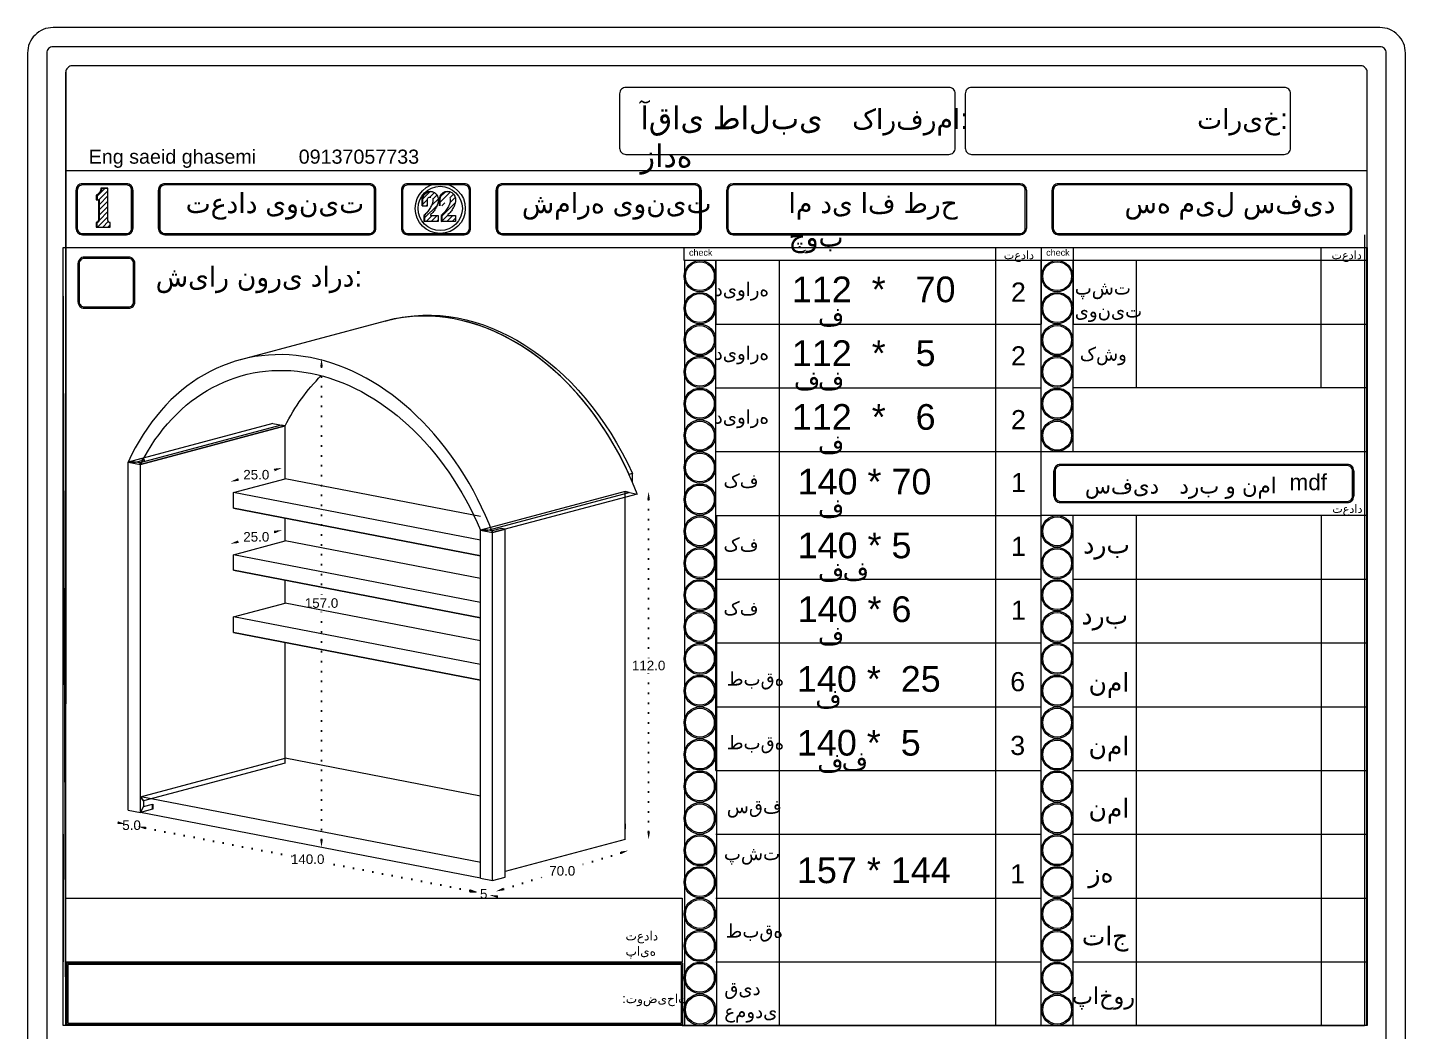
# Model space of a CAD drawing. Header units: inches. Extents: x 104 to 9740, y 936 to 6735.
# Drawn here: x 7902.7 to 8334.7, y 4775.8 to 5090.6 of the extents above; entities that cross this region are included whole.
import ezdxf

# ---------------------------------------------------------------- set-up
doc = ezdxf.new("R2010")
doc.units = ezdxf.units.IN
doc.header["$MEASUREMENT"] = 0
doc.linetypes.add('ACAD_ISO07W100', pattern=[3, 0, -3])
doc.styles.get("Standard").update_dxf_attribs({"font": 'arial.ttf'})
doc.dimstyles.get("Standard").update_dxf_attribs({"dimtxt": 3, "dimasz": 2.5, "dimexe": 0.18, "dimexo": 0.0625, "dimgap": 0.09, "dimtad": 0, "dimtih": 1, "dimtoh": 1, "dimdec": 1, "dimzin": 0, "dimdsep": 46, "dimtxsty": 'Standard', "dimcen": 0.09, "dimse1": 1, "dimse2": 1, "dimadec": 0, "dimazin": 0, "dimtfac": 1, "dimtdec": 1, "dimtix": 1, "dimtofl": 0, "dimtmove": 0, "dimatfit": 0, "dimfxl": 1, "dimtolj": 1, "dimtzin": 0, "dimarcsym": 0})
pattern_1 = [(45, (7391.2215, 5607.3876), (-0.8148213, 0.8148213), [])]

# ---------------------------------------------------------------- blocks, each defined once
blk = doc.blocks.new('*D880')
at = {"color": 0, "linetype": 'ACAD_ISO07W100', "lineweight": -2, "transparency": 16777216}
for p, q in [((8097.44, 4942.56), (8097.44, 4892.14)), ((8097.44, 4838.48), (8097.44, 4888.9))]:
    blk.add_line(p, q, dxfattribs=at)
at = {"color": 0, "transparency": 16777216}
for points in [[(8097.02, 4942.56), (8097.86, 4942.56), (8097.44, 4945.06)], [(8097.02, 4838.48), (8097.86, 4838.48), (8097.44, 4835.98)]]:
    blk.add_solid(points, dxfattribs=at)
at = {"layer": 'Defpoints', "color": 0, "transparency": 16777216}
for p in [(8090.08, 4945.06), (8090.08, 4835.98), (8097.44, 4835.98)]:
    blk.add_point(p, dxfattribs=at)
at = {"color": 0, "transparency": 16777216, "insert": (8097.44, 4890.52), "char_height": 3, "attachment_point": 5}
blk.add_mtext('\\A1;112.0', dxfattribs=at)
blk = doc.blocks.new('*D881')
at = {"color": 0, "linetype": 'ACAD_ISO07W100', "lineweight": -2, "transparency": 16777216}
for p, q in [((8088.75, 4831.81), (8074.33, 4827.35)), ((8051.98, 4820.45), (8066.4, 4824.9))]:
    blk.add_line(p, q, dxfattribs=at)
at = {"color": 0, "transparency": 16777216}
for points in [[(8088.63, 4832.2), (8088.87, 4831.41), (8091.14, 4832.54)], [(8051.86, 4820.84), (8052.1, 4820.05), (8049.59, 4819.71)]]:
    blk.add_solid(points, dxfattribs=at)
at = {"layer": 'Defpoints', "color": 0, "transparency": 16777216}
for p in [(8090.08, 4835.98), (8048.53, 4823.15), (8049.59, 4819.71)]:
    blk.add_point(p, dxfattribs=at)
at = {"color": 0, "transparency": 16777216, "insert": (8070.36, 4826.13), "char_height": 3, "attachment_point": 5}
blk.add_mtext('\\A1;70.0', dxfattribs=at)
blk = doc.blocks.new('*D882')
at = {"color": 0, "linetype": 'ACAD_ISO07W100', "lineweight": -2, "transparency": 16777216}
for p, q in [((7939.69, 4839.61), (7985.55, 4830.75)), ((8041.42, 4819.97), (7995.56, 4828.82))]:
    blk.add_line(p, q, dxfattribs=at)
at = {"color": 0, "transparency": 16777216}
for points in [[(7939.77, 4840.01), (7939.61, 4839.2), (7937.24, 4840.08)], [(8041.5, 4820.37), (8041.34, 4819.56), (8043.87, 4819.49)]]:
    blk.add_solid(points, dxfattribs=at)
at = {"layer": 'Defpoints', "color": 0, "transparency": 16777216}
for p in [(7938.09, 4844.47), (7937.24, 4840.08), (8044.72, 4823.88)]:
    blk.add_point(p, dxfattribs=at)
at = {"color": 0, "transparency": 16777216, "insert": (7990.55, 4829.79), "char_height": 3, "attachment_point": 5}
blk.add_mtext('\\A1;140.0', dxfattribs=at)
blk = doc.blocks.new('*D883')
at = {"color": 0, "linetype": 'ACAD_ISO07W100', "lineweight": -2, "transparency": 16777216}
for p, q in [((7968.75, 4929.35), (7970.43, 4929.8)), ((7980.12, 4932.38), (7978.44, 4931.94))]:
    blk.add_line(p, q, dxfattribs=at)
at = {"color": 0, "transparency": 16777216}
for points in [[(7968.64, 4929.75), (7968.86, 4928.95), (7966.33, 4928.71)], [(7980.01, 4932.79), (7980.22, 4931.98), (7982.53, 4933.03)]]:
    blk.add_solid(points, dxfattribs=at)
at = {"layer": 'Defpoints', "color": 0, "transparency": 16777216}
for p in [(7983.44, 4929.61), (7966.33, 4928.71), (7967.24, 4925.29)]:
    blk.add_point(p, dxfattribs=at)
at = {"color": 0, "transparency": 16777216, "insert": (7974.43, 4930.87), "char_height": 3, "attachment_point": 5}
blk.add_mtext('\\A1;25.0', dxfattribs=at)
blk = doc.blocks.new('*D884')
at = {"color": 0, "linetype": 'ACAD_ISO07W100', "lineweight": -2, "transparency": 16777216}
for p, q in [((7980.12, 4951.86), (7978.44, 4951.41)), ((7968.75, 4948.83), (7970.43, 4949.28))]:
    blk.add_line(p, q, dxfattribs=at)
at = {"color": 0, "transparency": 16777216}
for points in [[(7980.01, 4952.26), (7980.22, 4951.46), (7982.53, 4952.51)], [(7968.64, 4949.23), (7968.86, 4948.43), (7966.33, 4948.18)]]:
    blk.add_solid(points, dxfattribs=at)
at = {"layer": 'Defpoints', "color": 0, "transparency": 16777216}
for p in [(7966.33, 4948.18), (7983.44, 4949.09), (7967.24, 4944.77)]:
    blk.add_point(p, dxfattribs=at)
at = {"color": 0, "transparency": 16777216, "insert": (7974.43, 4950.35), "char_height": 3, "attachment_point": 5}
blk.add_mtext('\\A1;25.0', dxfattribs=at)
blk = doc.blocks.new('*D885')
at = {"color": 0, "linetype": 'ACAD_ISO07W100', "lineweight": -2, "transparency": 16777216}
for p, q in [((7930.97, 4841.29), (7928.52, 4841.76)), ((7939.69, 4839.61), (7942.15, 4839.13))]:
    blk.add_line(p, q, dxfattribs=at)
at = {"color": 0, "transparency": 16777216}
for points in [[(7931.05, 4841.7), (7930.9, 4840.88), (7933.43, 4840.81)], [(7939.77, 4840.01), (7939.61, 4839.2), (7937.24, 4840.08)]]:
    blk.add_solid(points, dxfattribs=at)
at = {"layer": 'Defpoints', "color": 0, "transparency": 16777216}
for p in [(7934.28, 4845.21), (7938.09, 4844.47), (7933.43, 4840.81)]:
    blk.add_point(p, dxfattribs=at)
at = {"color": 0, "transparency": 16777216, "insert": (7935.33, 4840.45), "char_height": 3, "attachment_point": 5}
blk.add_mtext('\\A1;5.0', dxfattribs=at)
blk = doc.blocks.new('*D886')
at = {"color": 0, "linetype": 'ACAD_ISO07W100', "lineweight": -2, "transparency": 16777216}
for p, q in [((8041.38, 4819.76), (8038.92, 4820.24)), ((8050.1, 4818.08), (8052.55, 4817.6))]:
    blk.add_line(p, q, dxfattribs=at)
at = {"color": 0, "transparency": 16777216}
for points in [[(8041.46, 4820.17), (8041.3, 4819.35), (8043.83, 4819.29)], [(8050.17, 4818.49), (8050.02, 4817.67), (8047.64, 4818.55)]]:
    blk.add_solid(points, dxfattribs=at)
at = {"layer": 'Defpoints', "color": 0, "transparency": 16777216}
for p in [(8044.72, 4823.88), (8048.53, 4823.15), (8047.64, 4818.55)]:
    blk.add_point(p, dxfattribs=at)
at = {"color": 0, "transparency": 16777216, "insert": (8045.74, 4818.92), "char_height": 3, "attachment_point": 5}
blk.add_mtext('\\A1;5', dxfattribs=at)
blk = doc.blocks.new('*D890')
at = {"color": 0, "linetype": 'ACAD_ISO07W100', "lineweight": -2, "transparency": 16777216}
for p, q in [((7994.89, 4984.21), (7994.89, 4911.73)), ((7994.88, 4836), (7994.89, 4908.48))]:
    blk.add_line(p, q, dxfattribs=at)
at = {"color": 0, "transparency": 16777216}
for points in [[(7994.47, 4984.21), (7995.3, 4984.21), (7994.89, 4986.71)], [(7994.47, 4836), (7995.3, 4836), (7994.88, 4833.5)]]:
    blk.add_solid(points, dxfattribs=at)
at = {"layer": 'Defpoints', "color": 0, "transparency": 16777216}
for p in [(7994.89, 4986.71), (7994.88, 4833.5), (7994.88, 4833.5)]:
    blk.add_point(p, dxfattribs=at)
at = {"color": 0, "transparency": 16777216, "insert": (7994.89, 4910.11), "char_height": 3, "attachment_point": 5}
blk.add_mtext('\\A1;157.0', dxfattribs=at)

msp = doc.modelspace()

# ---------------------------------------------------------------- hatches: boundary and pattern name
at = {"lineweight": 20}
h = msp.add_hatch(dxfattribs=at)
h.set_pattern_fill('ANSI31', color=256, scale=9.218651)
h.set_pattern_definition([(45, (7178.6585, 5579.2127), (-0.8148213, 0.8148213), [])])
h.paths.add_polyline_path([(7928.42, 5029.46), (7928.33, 5029.5), (7928.25, 5029.56), (7928.17, 5029.62), (7928.1, 5029.69), (7928.04, 5029.77), (7927.99, 5029.86), (7927.95, 5029.95), (7927.92, 5030.05), (7927.9, 5030.14), (7927.9, 5030.24), (7927.9, 5040.17), (7926.03, 5040.17), (7926.01, 5039.94), (7925.96, 5039.71), (7925.89, 5039.49), (7925.81, 5039.27), (7925.7, 5039.06), (7925.58, 5038.86), (7925.44, 5038.67), (7925.28, 5038.5), (7925.11, 5038.34), (7924.93, 5038.19), (7924.74, 5038.06), (7924.53, 5037.95), (7924.53, 5036.55), (7924.94, 5036.55), (7925.25, 5036.52), (7925.25, 5030.28), (7925.23, 5030.19), (7925.21, 5030.09), (7925.18, 5030), (7925.13, 5029.91), (7925.08, 5029.83), (7925.02, 5029.75), (7924.96, 5029.68), (7924.88, 5029.62), (7924.8, 5029.57), (7924.72, 5029.52), (7924.62, 5029.48), (7924.53, 5029.46), (7924.53, 5028.03), (7928.62, 5028.03), (7928.62, 5029.41), (7928.52, 5029.43)])
h = msp.add_hatch(dxfattribs=at)
h.set_pattern_fill('ANSI31', color=256, scale=9.218651)
h.set_pattern_definition(pattern_1)
h.paths.add_polyline_path([(8031.45, 5031.64), (8029.09, 5031.64), (8029.09, 5031.92), (8029.33, 5032.15), (8029.56, 5032.39), (8029.78, 5032.64), (8029.99, 5032.9), (8030.19, 5033.16), (8030.38, 5033.44), (8030.56, 5033.72), (8030.72, 5034.01), (8030.88, 5034.3), (8031.02, 5034.6), (8031.15, 5034.91), (8031.19, 5035.03), (8031.26, 5035.22), (8031.32, 5035.42), (8031.38, 5035.61), (8031.42, 5035.82), (8031.45, 5036.02), (8031.47, 5036.22), (8031.48, 5036.43), (8031.48, 5036.63), (8031.47, 5036.84), (8031.45, 5037.04), (8031.25, 5037.74), (8030.86, 5038.35), (8030.32, 5038.83), (8029.73, 5039.1), (8029.11, 5039.19), (8028.4, 5039.08), (8027.75, 5038.79), (8027.21, 5038.31), (8026.83, 5037.71), (8026.63, 5037.02), (8026.64, 5036.3), (8026.64, 5034.66), (8028.11, 5034.66), (8028.11, 5036.82), (8028.25, 5037.08), (8028.44, 5037.27), (8028.68, 5037.39), (8028.94, 5037.43), (8029.11, 5037.4), (8029.21, 5037.39), (8029.21, 5037.39), (8029.37, 5037.36), (8029.6, 5037.24), (8029.79, 5037.06), (8029.92, 5036.83), (8029.97, 5036.57), (8029.97, 5036.4), (8029.96, 5036.23), (8029.94, 5036.07), (8029.92, 5035.9), (8029.89, 5035.74), (8029.85, 5035.57), (8029.8, 5035.41), (8029.74, 5035.26), (8029.68, 5035.1), (8029.61, 5034.95), (8029.53, 5034.78), (8029.37, 5034.46), (8029.2, 5034.14), (8029.01, 5033.84), (8028.82, 5033.54), (8028.61, 5033.24), (8028.39, 5032.96), (8028.17, 5032.68), (8027.93, 5032.42), (8027.68, 5032.16), (8027.42, 5031.91), (8027.16, 5031.67), (8027.16, 5029.85), (8031.45, 5029.85)])
h = msp.add_hatch(dxfattribs=at)
h.set_pattern_fill('ANSI31', color=256, scale=9.218651)
h.set_pattern_definition(pattern_1)
h.paths.add_polyline_path([(8036.89, 5031.64), (8034.53, 5031.64), (8034.53, 5031.92), (8034.77, 5032.15), (8035, 5032.39), (8035.22, 5032.64), (8035.43, 5032.9), (8035.63, 5033.16), (8035.82, 5033.44), (8036, 5033.72), (8036.17, 5034.01), (8036.32, 5034.3), (8036.46, 5034.6), (8036.59, 5034.91), (8036.63, 5035.03), (8036.7, 5035.22), (8036.77, 5035.42), (8036.82, 5035.61), (8036.86, 5035.82), (8036.89, 5036.02), (8036.91, 5036.22), (8036.92, 5036.43), (8036.92, 5036.63), (8036.91, 5036.84), (8036.89, 5037.04), (8036.69, 5037.74), (8036.3, 5038.35), (8035.76, 5038.83), (8035.17, 5039.1), (8034.55, 5039.19), (8033.84, 5039.08), (8033.19, 5038.79), (8032.65, 5038.31), (8032.27, 5037.71), (8032.07, 5037.02), (8032.08, 5036.3), (8032.08, 5034.66), (8033.55, 5034.66), (8033.55, 5036.82), (8033.69, 5037.08), (8033.88, 5037.27), (8034.12, 5037.39), (8034.39, 5037.43), (8034.55, 5037.4), (8034.65, 5037.39), (8034.65, 5037.39), (8034.81, 5037.36), (8035.05, 5037.24), (8035.24, 5037.06), (8035.36, 5036.83), (8035.41, 5036.57), (8035.41, 5036.4), (8035.4, 5036.23), (8035.38, 5036.07), (8035.36, 5035.9), (8035.33, 5035.74), (8035.29, 5035.57), (8035.24, 5035.41), (8035.19, 5035.26), (8035.12, 5035.1), (8035.05, 5034.95), (8034.97, 5034.78), (8034.81, 5034.46), (8034.64, 5034.14), (8034.46, 5033.84), (8034.26, 5033.54), (8034.05, 5033.24), (8033.84, 5032.96), (8033.61, 5032.68), (8033.37, 5032.42), (8033.12, 5032.16), (8032.86, 5031.91), (8032.6, 5031.67), (8032.6, 5029.85), (8036.89, 5029.85)])

# ---------------------------------------------------------------- linework, layer by layer
for p, q in [((7914.72, 4777.62), (7914.72, 5076.58)), ((8322.72, 5045.62), (7914.72, 5045.62)), ((7914.72, 4866.63), (7914.72, 5045.62)), ((7933.76, 5041.62), (7919.92, 5041.62)), ((8009.92, 5041.62), (7945.76, 5041.62)), ((8039.63, 5041.62), (8021.92, 5041.62)), ((8111.92, 5041.62), (8051.63, 5041.62)), ((8213.92, 5041.62), (8123.92, 5041.62)), ((8315.92, 5041.62), (8225.92, 5041.62)), ((7917.92, 5027.62), (7917.92, 5039.62)), ((7924.53, 5037.95), (7924.53, 5036.55)), ((7935.76, 5039.62), (7935.76, 5027.62)), ((7943.76, 5027.62), (7943.76, 5039.62)), ((8011.92, 5027.62), (8011.92, 5039.62)), ((8019.92, 5039.62), (8019.92, 5027.62)), ((8041.63, 5027.62), (8041.63, 5039.62)), ((8049.63, 5027.62), (8049.63, 5039.62)), ((8113.92, 5039.62), (8113.92, 5027.62)), ((8121.92, 5027.62), (8121.92, 5039.62)), ((8215.92, 5039.62), (8215.92, 5027.62)), ((8223.92, 5027.62), (8223.92, 5039.62)), ((8317.92, 5027.62), (8317.92, 5039.62)), ((7919.92, 5025.62), (7933.76, 5025.62)), ((7924.53, 5028.03), (7928.62, 5028.03)), ((8009.92, 5025.62), (7945.76, 5025.62)), ((8021.92, 5025.62), (8039.63, 5025.62)), ((8111.92, 5025.62), (8051.63, 5025.62)), ((8123.92, 5025.62), (8213.92, 5025.62)), ((8225.92, 5025.62), (8315.92, 5025.62)), ((8321.92, 5025.62), (8321.92, 4777.62)), ((7913.92, 5021.62), (8321.92, 5021.62)), ((8108.52, 5021.62), (8108.52, 5017.62)), ((8206.35, 4777.62), (8206.35, 5021.62)), ((8220.52, 5021.62), (8220.52, 4997.62)), ((8230.52, 5021.62), (8230.52, 4997.62)), ((8308.31, 4977.62), (8308.31, 5021.62)), ((8108.52, 5017.62), (8322.52, 5017.62)), ((8108.79, 4777.62), (8108.79, 5017.62)), ((8118.52, 4861.62), (8118.52, 5017.62)), ((8118.52, 4857.62), (8118.52, 5017.62)), ((8118.52, 5017.62), (8118.52, 4997.62)), ((8138.33, 5017.62), (8138.33, 4777.62)), ((8220.52, 4861.62), (8220.52, 5017.62)), ((8220.52, 4777.62), (8220.52, 5017.62)), ((8230.52, 4977.62), (8230.52, 5017.62)), ((8230.52, 4957.62), (8230.52, 5017.62)), ((8230.52, 4957.62), (8230.52, 5017.62)), ((8230.52, 5017.62), (8230.52, 4997.62)), ((8250.33, 5017.62), (8250.33, 4977.62)), ((8118.52, 4997.62), (8220.52, 4997.62)), ((8230.52, 4997.62), (8322.52, 4997.62)), ((8118.52, 4977.62), (8220.52, 4977.62)), ((8322.52, 4977.62), (8230.52, 4977.62)), ((8322.52, 4977.62), (8302.52, 4977.62)), ((8118.52, 4957.62), (8322.52, 4957.62)), ((8224.52, 4943.62), (8224.52, 4951.62)), ((8316.52, 4953.62), (8226.52, 4953.62)), ((8318.52, 4951.62), (8318.52, 4943.62)), ((8316.52, 4941.62), (8226.52, 4941.62)), ((8118.52, 4937.62), (8220.52, 4937.62)), ((8118.79, 4777.62), (8118.79, 4937.62)), ((8322.52, 4937.62), (8220.52, 4937.62)), ((8230.52, 4777.62), (8230.52, 4937.62)), ((8250.33, 4937.62), (8250.33, 4837.62)), ((8308.31, 4937.62), (8308.31, 4777.62)), ((8118.52, 4917.62), (8220.52, 4917.62)), ((8118.52, 4917.62), (8138.33, 4917.62)), ((8118.52, 4917.62), (8220.52, 4917.62)), ((8187.04, 4917.62), (8220.52, 4917.62)), ((8230.52, 4917.62), (8322.52, 4917.62)), ((8250.33, 4917.62), (8250.33, 4817.62)), ((8118.52, 4897.62), (8138.33, 4897.62)), ((8118.52, 4897.62), (8220.52, 4897.62)), ((8230.52, 4897.62), (8322.52, 4897.62)), ((8230.52, 4897.62), (8322.52, 4897.62)), ((8250.33, 4897.62), (8250.33, 4797.62)), ((8118.52, 4877.62), (8220.52, 4877.62)), ((8230.52, 4877.62), (8322.52, 4877.62)), ((8250.33, 4877.62), (8250.33, 4777.62)), ((8118.52, 4857.62), (8220.52, 4857.62)), ((8206.35, 4857.62), (8220.52, 4857.62)), ((8230.52, 4857.62), (8322.52, 4857.62)), ((7913.92, 4837.62), (7913.92, 4797.62)), ((8118.52, 4837.62), (8220.52, 4837.62)), ((8206.35, 4837.62), (8220.52, 4837.62)), ((8230.52, 4837.62), (8322.52, 4837.62)), ((8230.52, 4837.62), (8322.52, 4837.62)), ((7914.52, 4817.62), (8107.91, 4817.62)), ((8107.91, 4817.62), (8107.91, 4797.62)), ((8118.52, 4817.62), (8220.52, 4817.62)), ((8118.52, 4817.62), (8220.52, 4817.62)), ((8206.35, 4817.62), (8220.52, 4817.62)), ((8230.52, 4817.62), (8322.52, 4817.62)), ((8230.52, 4817.62), (8322.52, 4817.62)), ((7914.52, 4797.62), (8107.91, 4797.62)), ((8118.52, 4797.62), (8220.52, 4797.62)), ((8118.52, 4797.62), (8220.52, 4797.62)), ((8206.35, 4797.62), (8220.52, 4797.62)), ((8230.52, 4797.62), (8322.52, 4797.62)), ((8230.52, 4797.62), (8322.52, 4797.62)), ((8107.92, 4777.62), (7913.92, 4777.62)), ((8107.92, 4777.62), (8219.92, 4777.62)), ((8107.92, 4777.62), (8321.92, 4777.62)), ((8108.52, 4777.62), (8220.52, 4777.62))]:
    msp.add_line(p, q, dxfattribs=at)
at = {"linetype": 'Continuous', "lineweight": 0, "extrusion": (2.22045e-16, 0.973907, 0.226948)}
for p, q in [((8014.85, 4998.53), (7969.49, 4986.43)), ((8014.85, 4998.53), (8015.89, 4998.8)), ((7979.63, 4966.38), (7934.28, 4954.28)), ((7982.22, 4965.88), (7937.9, 4954.06)), ((7938.09, 4953.55), (7983.44, 4965.65)), ((7983.44, 4965.65), (7938.09, 4953.55)), ((7979.63, 4966.38), (7983.44, 4965.65)), ((7983.44, 4965.65), (7982.22, 4965.88)), ((7983.44, 4949.09), (7983.44, 4965.65)), ((7938.16, 4955.32), (7934.28, 4954.28)), ((7936.53, 4954.32), (7939.38, 4955.08)), ((7939.38, 4955.08), (7938.16, 4955.32)), ((7939.38, 4954.45), (7939.38, 4955.08)), ((7936.53, 4954.32), (7934.28, 4954.28)), ((7934.28, 4954.28), (7936.53, 4954.32)), ((7934.28, 4954.28), (7938.09, 4953.55)), ((7934.28, 4845.21), (7934.28, 4954.28)), ((7934.28, 4845.21), (7934.28, 4954.28)), ((7934.28, 4954.28), (7938.09, 4953.55)), ((7937.9, 4954.06), (7936.53, 4954.32)), ((7937.9, 4954.06), (7938.09, 4953.55)), ((7938.09, 4953.55), (7937.9, 4954.06)), ((7938.09, 4844.47), (7938.09, 4953.55)), ((7938.09, 4844.47), (7938.09, 4953.55)), ((8092.33, 4950.76), (8091.3, 4950.48)), ((8092.33, 4950.76), (8092.33, 4948.14)), ((7967.24, 4944.77), (7983.44, 4949.09)), ((8044.72, 4937.26), (7983.44, 4949.09)), ((7967.24, 4939.9), (7967.24, 4944.77)), ((8044.72, 4929.81), (7967.24, 4944.77)), ((8044.72, 4929.81), (7967.24, 4944.77)), ((8090.08, 4945.06), (8044.72, 4932.96)), ((8090.08, 4945.06), (8044.72, 4932.96)), ((8046.98, 4933), (8091.3, 4944.82)), ((8093.89, 4944.32), (8048.53, 4932.22)), ((8090.08, 4835.98), (8090.08, 4945.06)), ((8091.3, 4944.82), (8090.08, 4945.06)), ((8090.08, 4945.06), (8093.89, 4944.32)), ((8044.72, 4924.94), (7967.24, 4939.9)), ((7967.24, 4939.9), (8044.72, 4924.94)), ((7983.44, 4929.61), (7983.44, 4936.77)), ((8051.2, 4933.5), (8048.35, 4932.74)), ((8052.42, 4933.26), (8051.2, 4933.5)), ((7967.24, 4925.29), (7983.44, 4929.61)), ((8044.72, 4917.78), (7983.44, 4929.61)), ((8046.98, 4933), (8044.72, 4932.96)), ((8044.72, 4932.96), (8046.98, 4933)), ((8044.72, 4932.96), (8048.53, 4932.22)), ((8044.72, 4823.88), (8044.72, 4932.96)), ((8044.72, 4823.88), (8044.72, 4932.96)), ((8044.72, 4932.96), (8048.53, 4932.22)), ((8048.35, 4932.74), (8046.98, 4933)), ((8048.35, 4932.74), (8048.53, 4932.22)), ((8048.53, 4932.22), (8048.35, 4932.74)), ((8048.53, 4932.22), (8052.42, 4933.26)), ((8048.53, 4823.15), (8048.53, 4932.22)), ((8048.53, 4823.15), (8048.53, 4932.22)), ((8052.42, 4824.18), (8052.42, 4933.26)), ((7967.24, 4920.42), (7967.24, 4925.29)), ((8044.72, 4910.33), (7967.24, 4925.29)), ((8044.72, 4910.33), (7967.24, 4925.29)), ((8044.72, 4905.46), (7967.24, 4920.42)), ((7967.24, 4920.42), (8044.72, 4905.46)), ((7983.44, 4910.13), (7983.44, 4917.29)), ((7967.24, 4905.81), (7983.44, 4910.13)), ((8044.72, 4898.3), (7983.44, 4910.13)), ((8044.72, 4890.86), (7967.24, 4905.81)), ((7967.24, 4900.94), (7967.24, 4905.81)), ((8044.72, 4890.86), (7967.24, 4905.81)), ((7967.24, 4900.94), (8044.72, 4885.99)), ((8044.72, 4885.99), (7967.24, 4900.94)), ((7983.44, 4859.88), (7983.44, 4897.82)), ((7938.09, 4849.34), (7983.44, 4861.44)), ((8044.72, 4849.61), (7983.44, 4861.44)), ((7983.44, 4859.88), (7939.12, 4848.06)), ((7938.09, 4844.47), (7938.09, 4849.34)), ((7938.09, 4849.34), (7939.12, 4848.06)), ((7939.12, 4848.06), (7938.09, 4849.34)), ((8044.84, 4828.78), (7938.2, 4849.37)), ((7939.12, 4848.06), (7939.12, 4846.3)), ((7939.12, 4846.3), (7941.89, 4847.04)), ((7934.28, 4845.21), (7938.09, 4844.47)), ((7939.12, 4846.3), (7938.09, 4844.47)), ((7938.09, 4844.47), (7939.12, 4846.3)), ((7941.89, 4845.49), (7938.09, 4844.47)), ((8044.72, 4823.88), (7938.09, 4844.47)), ((8044.72, 4823.88), (7938.09, 4844.47)), ((8090.08, 4840.85), (8090.08, 4839.29)), ((8090.08, 4835.98), (8052.42, 4825.94)), ((8044.72, 4828.75), (8044.84, 4828.78)), ((8044.72, 4823.88), (8044.72, 4828.75)), ((8044.72, 4823.88), (8048.53, 4823.15)), ((8048.61, 4824.92), (8048.53, 4824.9)), ((8048.53, 4823.15), (8052.42, 4824.18))]:
    msp.add_line(p, q, dxfattribs=at)
msp.add_line((7941.89, 4847.04), (7941.89, 4845.49))
at = {"lineweight": 20}
for points in [[(7910.72, 4484.58), (8326.72, 4484.58, 0.414214), (8334.72, 4492.58), (8334.72, 5082.58, 0.414214), (8326.72, 5090.58), (7910.72, 5090.58, 0.414214), (7902.72, 5082.58), (7902.72, 4492.58, 0.414214)], [(7910.72, 4490.58), (8326.72, 4490.58, 0.414214), (8328.72, 4492.58), (8328.72, 5082.58, 0.414214), (8326.72, 5084.58), (7910.72, 5084.58, 0.414214), (7908.72, 5082.58), (7908.72, 4492.58, 0.414214)], [(8193.57, 5069.83, 0.414214), (8191.57, 5071.83), (8090.33, 5071.83, 0.414214), (8088.33, 5069.83), (8088.33, 5052.79, 0.414214), (8090.33, 5050.79), (8191.57, 5050.79, 0.414214), (8193.57, 5052.79)], [(8198.7, 5050.79), (8296.7, 5050.79, 0.414214), (8298.7, 5052.79), (8298.7, 5069.83, 0.414214), (8296.7, 5071.83), (8198.7, 5071.83, 0.414214), (8196.7, 5069.83), (8196.7, 5052.79, 0.414214)], [(8298.7, 5069.83, 0.414214), (8296.7, 5071.83), (8198.7, 5071.83, 0.414214), (8196.7, 5069.83), (8196.7, 5052.79, 0.414214), (8198.7, 5050.79), (8296.7, 5050.79, 0.414214), (8298.7, 5052.79)], [(7935.76, 5039.62, 0.414214), (7933.76, 5041.62), (7919.92, 5041.62, 0.414214), (7917.92, 5039.62), (7917.92, 5027.62, 0.414214), (7919.92, 5025.62), (7933.76, 5025.62, 0.414214), (7935.76, 5027.62)], [(8011.92, 5039.62, 0.414214), (8009.92, 5041.62), (7945.76, 5041.62, 0.414214), (7943.76, 5039.62), (7943.76, 5027.62, 0.414214), (7945.76, 5025.62), (8009.92, 5025.62, 0.414214), (8011.92, 5027.62)], [(8041.63, 5039.62, 0.414214), (8039.63, 5041.62), (8021.92, 5041.62, 0.414214), (8019.92, 5039.62), (8019.92, 5027.62, 0.414214), (8021.92, 5025.62), (8039.63, 5025.62, 0.414214), (8041.63, 5027.62)], [(8113.92, 5039.62, 0.414214), (8111.92, 5041.62), (8051.63, 5041.62, 0.414214), (8049.63, 5039.62), (8049.63, 5027.62, 0.414214), (8051.63, 5025.62), (8111.92, 5025.62, 0.414214), (8113.92, 5027.62)], [(8317.92, 5039.62, 0.414214), (8315.92, 5041.62), (8225.92, 5041.62, 0.414214), (8223.92, 5039.62), (8223.92, 5027.62, 0.414214), (8225.92, 5025.62), (8315.92, 5025.62, 0.414214), (8317.92, 5027.62)], [(7935.36, 5039.62, 0.414214), (7933.76, 5041.22), (7919.92, 5041.22, 0.414214), (7918.32, 5039.62), (7918.32, 5027.62, 0.414214), (7919.92, 5026.02), (7933.76, 5026.02, 0.414214), (7935.36, 5027.62)], [(8011.52, 5039.62, 0.414214), (8009.92, 5041.22), (7945.76, 5041.22, 0.414214), (7944.16, 5039.62), (7944.16, 5027.62, 0.414214), (7945.76, 5026.02), (8009.92, 5026.02, 0.414214), (8011.52, 5027.62)], [(8041.23, 5039.62, 0.414214), (8039.63, 5041.22), (8021.92, 5041.22, 0.414214), (8020.32, 5039.62), (8020.32, 5027.62, 0.414214), (8021.92, 5026.02), (8039.63, 5026.02, 0.414214), (8041.23, 5027.62)], [(8113.52, 5039.62, 0.414214), (8111.92, 5041.22), (8051.63, 5041.22, 0.414214), (8050.03, 5039.62), (8050.03, 5027.62, 0.414214), (8051.63, 5026.02), (8111.92, 5026.02, 0.414214), (8113.52, 5027.62)], [(8215.52, 5039.62, 0.414214), (8213.92, 5041.22), (8123.92, 5041.22, 0.414214), (8122.32, 5039.62), (8122.32, 5027.62, 0.414214), (8123.92, 5026.02), (8213.92, 5026.02, 0.414214), (8215.52, 5027.62)], [(8317.52, 5039.62, 0.414214), (8315.92, 5041.22), (8225.92, 5041.22, 0.414214), (8224.32, 5039.62), (8224.32, 5027.62, 0.414214), (8225.92, 5026.02), (8315.92, 5026.02, 0.414214), (8317.52, 5027.62)], [(7936.37, 5016.58, 0.414214), (7934.37, 5018.58), (7920.52, 5018.58, 0.414214), (7918.52, 5016.58), (7918.52, 5004.58, 0.414214), (7920.52, 5002.58), (7934.37, 5002.58, 0.414214), (7936.37, 5004.58)], [(7936.37, 5016.58, 0.414214), (7934.37, 5018.58), (7920.52, 5018.58, 0.414214), (7918.52, 5016.58), (7918.52, 5004.58, 0.414214), (7920.52, 5002.58), (7934.37, 5002.58, 0.414214), (7936.37, 5004.58)], [(7935.97, 5016.58, 0.414214), (7934.37, 5018.18), (7920.52, 5018.18, 0.414214), (7918.92, 5016.58), (7918.92, 5004.58, 0.414214), (7920.52, 5002.98), (7934.37, 5002.98, 0.414214), (7935.97, 5004.58)], [(7935.97, 5016.58, 0.414214), (7934.37, 5018.18), (7920.52, 5018.18, 0.414214), (7918.92, 5016.58), (7918.92, 5004.58, 0.414214), (7920.52, 5002.98), (7934.37, 5002.98, 0.414214), (7935.97, 5004.58)], [(8318.52, 4951.62, 0.414214), (8316.52, 4953.62), (8226.52, 4953.62, 0.414214), (8224.52, 4951.62), (8224.52, 4943.62, 0.414214), (8226.52, 4941.62), (8316.52, 4941.62, 0.414214), (8318.52, 4943.62)], [(8318.12, 4951.62, 0.414214), (8316.52, 4953.22), (8226.52, 4953.22, 0.414214), (8224.92, 4951.62), (8224.92, 4943.62, 0.414214), (8226.52, 4942.02), (8316.52, 4942.02, 0.414214), (8318.12, 4943.62)]]:
    msp.add_lwpolyline(points, format="xyb", close=True, dxfattribs=at)
for points in [[(8322.72, 4878.56), (8322.72, 5076.58, 0.414214), (8320.72, 5078.58), (7916.72, 5078.58, 0.414214), (7914.72, 5076.58), (7914.72, 4878.56)], [(8193.57, 5069.83, 0.414214), (8191.57, 5071.83), (8090.33, 5071.83, 0.414214), (8088.33, 5069.83), (8088.33, 5052.79, 0.414214), (8090.33, 5050.79), (8191.57, 5050.79, 0.414214), (8193.57, 5052.79), (8193.57, 5069.83)]]:
    msp.add_lwpolyline(points, format="xyb", dxfattribs=at)
for points in [[(7924.22, 5027.97), (7928.62, 5027.97), (7928.62, 5028.03), (7928.62, 5029.41), (7928.52, 5029.43), (7928.42, 5029.46), (7928.33, 5029.5), (7928.25, 5029.56), (7928.17, 5029.62), (7928.1, 5029.69), (7928.04, 5029.77), (7927.99, 5029.86), (7927.95, 5029.95), (7927.92, 5030.05), (7927.9, 5030.14), (7927.9, 5030.24), (7927.9, 5040.17), (7927.9, 5040.23), (7925.73, 5040.23), (7925.71, 5039.99), (7925.66, 5039.76), (7925.59, 5039.54), (7925.5, 5039.32), (7925.4, 5039.11), (7925.27, 5038.91), (7925.13, 5038.72), (7924.98, 5038.54), (7924.8, 5038.38), (7924.62, 5038.23), (7924.42, 5038.1), (7924.22, 5037.99), (7924.22, 5036.55), (7924.53, 5036.55), (7924.94, 5036.55), (7924.94, 5030.24), (7924.92, 5030.15), (7924.9, 5030.05), (7924.87, 5029.96), (7924.82, 5029.87), (7924.77, 5029.79), (7924.71, 5029.71), (7924.64, 5029.64), (7924.57, 5029.58), (7924.49, 5029.52), (7924.4, 5029.47), (7924.31, 5029.44), (7924.22, 5029.41), (7924.22, 5027.97), (7924.53, 5028.03), (7924.53, 5029.46), (7924.62, 5029.48), (7924.72, 5029.52), (7924.8, 5029.57), (7924.88, 5029.62), (7924.96, 5029.68), (7925.02, 5029.75), (7925.08, 5029.83), (7925.13, 5029.91), (7925.18, 5030), (7925.21, 5030.09), (7925.23, 5030.19), (7925.25, 5030.28), (7925.25, 5036.52), (7924.94, 5036.55)], [(7924.22, 5037.99), (7924.53, 5037.95), (7924.74, 5038.06), (7924.93, 5038.19), (7925.11, 5038.34), (7925.28, 5038.5), (7925.44, 5038.67), (7925.58, 5038.86), (7925.7, 5039.06), (7925.81, 5039.27), (7925.89, 5039.49), (7925.96, 5039.71), (7926.01, 5039.94), (7926.03, 5040.17)], [(7925.73, 5040.23), (7926.03, 5040.17), (7927.9, 5040.17)], [(8026.45, 5034.66), (8026.45, 5036.32), (8026.44, 5037.04), (8026.64, 5037.74), (8027.03, 5038.35), (8027.57, 5038.83), (8028.23, 5039.13), (8028.94, 5039.23), (8029.66, 5039.13), (8029.73, 5039.1), (8030.32, 5038.83), (8030.86, 5038.35), (8031.25, 5037.74), (8031.45, 5037.04), (8031.47, 5036.84), (8031.48, 5036.63), (8031.48, 5036.43), (8031.47, 5036.22), (8031.45, 5036.02), (8031.42, 5035.82), (8031.38, 5035.61), (8031.32, 5035.42), (8031.26, 5035.22), (8031.19, 5035.03), (8031.15, 5034.91), (8031.02, 5034.6), (8030.88, 5034.3), (8030.72, 5034.01), (8030.56, 5033.72), (8030.38, 5033.44), (8030.19, 5033.16), (8029.99, 5032.9), (8029.78, 5032.64), (8029.56, 5032.39), (8029.33, 5032.15), (8029.09, 5031.92), (8029.09, 5031.64), (8031.45, 5031.64), (8031.45, 5029.85), (8031.45, 5029.8), (8026.97, 5029.8)], [(8026.45, 5034.66), (8026.64, 5034.66), (8028.11, 5034.66), (8028.11, 5036.78), (8028.13, 5036.85), (8028.25, 5037.09), (8028.44, 5037.27), (8028.68, 5037.39), (8028.95, 5037.43), (8029.11, 5037.41), (8029.21, 5037.39), (8029.21, 5037.39)], [(8026.64, 5034.66), (8026.64, 5036.3), (8026.63, 5037.02), (8026.83, 5037.71), (8027.21, 5038.31), (8027.75, 5038.79), (8028.4, 5039.08), (8029.11, 5039.19), (8029.73, 5039.1)], [(8031.89, 5034.66), (8031.89, 5036.32), (8031.88, 5037.04), (8032.08, 5037.74), (8032.47, 5038.35), (8033.01, 5038.83), (8033.67, 5039.13), (8034.39, 5039.23), (8035.1, 5039.13), (8035.17, 5039.1), (8035.76, 5038.83), (8036.3, 5038.35), (8036.69, 5037.74), (8036.89, 5037.04), (8036.91, 5036.84), (8036.92, 5036.63), (8036.92, 5036.43), (8036.91, 5036.22), (8036.89, 5036.02), (8036.86, 5035.82), (8036.82, 5035.61), (8036.77, 5035.42), (8036.7, 5035.22), (8036.63, 5035.03), (8036.59, 5034.91), (8036.46, 5034.6), (8036.32, 5034.3), (8036.17, 5034.01), (8036, 5033.72), (8035.82, 5033.44), (8035.63, 5033.16), (8035.43, 5032.9), (8035.22, 5032.64), (8035, 5032.39), (8034.77, 5032.15), (8034.53, 5031.92), (8034.53, 5031.64), (8036.89, 5031.64), (8036.89, 5029.85), (8036.89, 5029.8), (8032.41, 5029.8)], [(8032.08, 5034.66), (8032.08, 5036.3), (8032.07, 5037.02), (8032.27, 5037.71), (8032.65, 5038.31), (8033.19, 5038.79), (8033.84, 5039.08), (8034.55, 5039.19), (8035.17, 5039.1)], [(8029.64, 5037.08), (8029.76, 5036.85), (8029.81, 5036.59), (8029.81, 5036.42), (8029.8, 5036.25), (8029.79, 5036.08), (8029.76, 5035.91), (8029.73, 5035.75), (8029.69, 5035.58), (8029.64, 5035.42), (8029.58, 5035.26), (8029.52, 5035.1), (8029.45, 5034.95), (8029.37, 5034.78), (8029.21, 5034.45), (8029.03, 5034.14), (8028.85, 5033.83), (8028.65, 5033.53), (8028.44, 5033.23), (8028.22, 5032.94), (8027.99, 5032.67), (8027.75, 5032.4), (8027.5, 5032.14), (8027.24, 5031.88), (8026.97, 5031.64), (8026.97, 5029.8), (8027.16, 5029.85), (8031.45, 5029.85)], [(8035.08, 5037.08), (8035.2, 5036.85), (8035.25, 5036.59), (8035.25, 5036.42), (8035.24, 5036.25), (8035.23, 5036.08), (8035.2, 5035.91), (8035.17, 5035.75), (8035.13, 5035.58), (8035.08, 5035.42), (8035.03, 5035.26), (8034.96, 5035.1), (8034.89, 5034.95), (8034.81, 5034.78), (8034.65, 5034.45), (8034.48, 5034.14), (8034.29, 5033.83), (8034.09, 5033.53), (8033.88, 5033.23), (8033.66, 5032.94), (8033.43, 5032.67), (8033.19, 5032.4), (8032.94, 5032.14), (8032.68, 5031.88), (8032.41, 5031.64), (8032.41, 5029.8), (8032.6, 5029.85), (8036.89, 5029.85)], [(8026.97, 5031.64), (8027.16, 5031.67), (8027.16, 5029.85)], [(8032.41, 5031.64), (8032.6, 5031.67), (8032.6, 5029.85)]]:
    msp.add_lwpolyline(points, dxfattribs=at)
for points in [[(7913.92, 5021.62), (8321.92, 5021.62), (8321.92, 4777.62), (7913.92, 4777.62)], [(8108.52, 4777.62), (7914.72, 4777.62), (7913.92, 5021.62), (8322.52, 5021.62), (8322.52, 4777.62)], [(7914.72, 5021.62), (8322.72, 5021.62), (8322.72, 4777.62), (7914.72, 4777.62)], [(8108.12, 4797.22), (7914.92, 4797.22), (7914.92, 4778.02), (8108.12, 4778.02)], [(8107.72, 4796.82), (7915.32, 4796.82), (7915.32, 4778.42), (8107.72, 4778.42)]]:
    msp.add_lwpolyline(points, close=True, dxfattribs=at)
for centre, radius in [((8032.11, 5033.87), 7.86), ((8032.11, 5033.87), 6.94), ((8113.52, 5012.62), 4.92), ((8113.52, 5012.62), 4.52), ((8225.52, 5012.62), 4.92), ((8225.52, 5012.62), 4.52), ((8113.52, 5002.62), 4.92), ((8113.52, 5002.62), 4.52), ((8225.52, 5002.62), 4.92), ((8225.52, 5002.62), 4.52), ((8113.52, 4992.62), 4.92), ((8113.52, 4992.62), 4.52), ((8225.52, 4992.62), 4.92), ((8225.52, 4992.62), 4.52), ((8113.52, 4982.62), 4.92), ((8113.52, 4982.62), 4.52), ((8225.52, 4982.62), 4.92), ((8225.52, 4982.62), 4.52), ((8113.52, 4972.62), 4.92), ((8113.52, 4972.62), 4.52), ((8225.52, 4972.62), 4.92), ((8225.52, 4972.62), 4.52), ((8113.52, 4962.62), 4.92), ((8113.52, 4962.62), 4.52), ((8225.52, 4962.62), 4.92), ((8225.52, 4962.62), 4.52), ((8113.52, 4952.62), 4.92), ((8113.52, 4952.62), 4.52), ((8113.52, 4942.62), 4.92), ((8113.52, 4942.62), 4.52), ((8113.52, 4932.62), 4.92), ((8113.52, 4932.62), 4.52), ((8225.52, 4932.62), 4.92), ((8225.52, 4932.62), 4.52), ((8113.52, 4922.62), 4.92), ((8113.52, 4922.62), 4.52), ((8225.52, 4922.62), 4.92), ((8225.52, 4922.62), 4.52), ((8113.52, 4912.62), 4.92), ((8113.52, 4912.62), 4.52), ((8225.52, 4912.62), 4.92), ((8225.52, 4912.62), 4.52), ((8113.52, 4902.62), 4.92), ((8225.52, 4902.62), 4.92), ((8113.52, 4902.62), 4.52), ((8225.52, 4902.62), 4.52), ((8113.52, 4892.62), 4.92), ((8113.52, 4892.62), 4.52), ((8225.52, 4892.62), 4.92), ((8225.52, 4892.62), 4.52), ((8113.52, 4882.62), 4.92), ((8113.52, 4882.62), 4.52), ((8225.52, 4882.62), 4.92), ((8225.52, 4882.62), 4.52), ((8113.52, 4872.62), 4.92), ((8225.52, 4872.62), 4.92), ((8113.52, 4872.62), 4.52), ((8225.52, 4872.62), 4.52), ((8113.52, 4862.62), 4.92), ((8113.52, 4862.62), 4.52), ((8225.52, 4862.62), 4.92), ((8225.52, 4862.62), 4.52), ((8113.52, 4852.62), 4.92), ((8113.52, 4852.62), 4.52), ((8225.52, 4852.62), 4.92), ((8225.52, 4852.62), 4.52), ((8113.52, 4842.62), 4.92), ((8113.52, 4842.62), 4.52), ((8225.52, 4842.62), 4.92), ((8225.52, 4842.62), 4.52), ((8113.52, 4832.62), 4.92), ((8113.52, 4832.62), 4.52), ((8225.52, 4832.62), 4.92), ((8225.52, 4832.62), 4.52), ((8113.52, 4822.62), 4.92), ((8113.52, 4822.62), 4.52), ((8225.52, 4822.62), 4.92), ((8225.52, 4822.62), 4.52), ((8113.52, 4812.62), 4.92), ((8113.52, 4812.62), 4.52), ((8225.52, 4812.62), 4.92), ((8225.52, 4812.62), 4.52), ((8113.52, 4802.62), 4.92), ((8113.52, 4802.62), 4.52), ((8225.52, 4802.62), 4.92), ((8225.52, 4802.62), 4.52), ((8113.52, 4792.62), 4.92), ((8113.52, 4792.62), 4.52), ((8225.52, 4792.62), 4.92), ((8225.52, 4792.62), 4.52), ((8113.52, 4782.62), 4.92), ((8113.52, 4782.62), 4.52), ((8225.52, 4782.62), 4.92), ((8225.52, 4782.62), 4.52)]:
    msp.add_circle(centre, radius, dxfattribs=at)
for centre, start, end in [((7919.92, 5039.62), 90, 180), ((7933.76, 5039.62), 0, 90), ((7945.76, 5039.62), 90, 180), ((8009.92, 5039.62), 0, 90), ((8021.92, 5039.62), 90, 180), ((8039.63, 5039.62), 0, 90), ((8051.63, 5039.62), 90, 180), ((8111.92, 5039.62), 0, 90), ((8123.92, 5039.62), 90, 180), ((8213.92, 5039.62), 0, 90), ((8225.92, 5039.62), 90, 180), ((8315.92, 5039.62), 0, 90), ((7919.92, 5027.62), 180, 270), ((7933.76, 5027.62), 270, 0), ((7945.76, 5027.62), 180, 270), ((8009.92, 5027.62), 270, 0), ((8021.92, 5027.62), 180, 270), ((8039.63, 5027.62), 270, 0), ((8051.63, 5027.62), 180, 270), ((8111.92, 5027.62), 270, 0), ((8123.92, 5027.62), 180, 270), ((8213.92, 5027.62), 270, 0), ((8225.92, 5027.62), 180, 270), ((8315.92, 5027.62), 270, 0), ((8226.52, 4951.62), 90, 180), ((8316.52, 4951.62), 0, 90), ((8226.52, 4943.62), 180, 270), ((8316.52, 4943.62), 270, 0)]:
    msp.add_arc(centre, 2, start, end, dxfattribs=at)
at = {"linetype": 'Continuous', "lineweight": 0}
for centre, start_param, end_param in [((8036.76, 4916.4), -1.426071, 0), ((8036.76, 4916.4), -1.346866, 0), ((7991.4, 4904.3), -1.426071, 0.735607)]:
    msp.add_ellipse(centre, major_axis=(-21.91, 82.13), ratio=0.741802, start_param=start_param, end_param=end_param, dxfattribs=at)
at = {"linetype": 'Continuous', "lineweight": 0, "extrusion": (1.6716e-16, 7.33209e-17, -1)}
msp.add_ellipse((8037.8, 4916.67), major_axis=(-21.91, 82.13), ratio=0.741802, start_param=0, end_param=1.346866, dxfattribs=at)
at = {"linetype": 'Continuous', "lineweight": 0, "extrusion": (1.60456e-16, 7.15324e-17, -1)}
msp.add_ellipse((7991.4, 4903.08), major_axis=(-20.94, 78.5), ratio=0.741802, start_param=-0.69306, end_param=1.383524, dxfattribs=at)
at = {"linetype": 'Continuous', "lineweight": 0, "extrusion": (1.6761e-16, 4.47147e-17, -1)}
msp.add_ellipse((8036.76, 4915.18), major_axis=(-20.94, 78.5), ratio=0.741802, start_param=-0.69306, end_param=-0.400016, dxfattribs=at)

# ---------------------------------------------------------------- texts
at = {"lineweight": 20, "attachment_point": 1}
for s, width, gutter_width, heights, insert, char_height in [('{\\fArial|b0|i0|c178|p34;آقای طالبی زاده}', 61.9241, 323.85, [0], (8094.9, 5065.86), 7.1441), ('{\\fArial|b0|i0|c178|p34;کارفرما:}', 0.2338, 164.79, [0], (8161.27, 5065.12), 6.3113), ('تاریخ:', 0.2338, 164.79, [0], (8269.4, 5065.12), 6.311), ('{\\fArial|b0|i0|c178|p34;Eng saeid ghasemi}', 79.2452, 164.79, [0], (7921.89, 5052.31), 4.4179), ('{\\fArial|b0|i0|c178|p34;09137057733 }', 65.4498, 164.79, [0], (7987.73, 5052.31), 4.4179), ('{\\fArial|b0|i0|c178|p34;تعداد یونیت}', 65.4498, 164.79, [0], (7952.3, 5038.73), 6.3113), ('{\\fArial|b0|i0|c178|p34;شماره یونیت}', 65.4498, 164.79, [0], (8057.72, 5038.73), 6.3113), ('{\\fArial|b0|i0|c178|p34;ام دی اف طرح چوب}', 65.4498, 164.79, [0], (8141.33, 5038.73), 6.3113), ('{\\fArial|b0|i0|c178|p34;سه میل سفید}', 65.4498, 164.79, [0], (8246.66, 5038.73), 6.3113), ('{\\fArial|b0|i0|c178|p34;check}', 65.4498, 164.79, [0], (8110.1, 5021.03), 2.0101), ('{\\fArial|b0|i0|c178|p34;تعداد }', 65.4498, 164.79, [0], (8208.78, 5020.63), 2.6665), ('{\\fArial|b0|i0|c178|p34;check}', 65.4498, 164.79, [0], (8222.1, 5021.03), 2.0101), ('{\\fArial|b0|i0|c178|p34;تعداد }', 10.9902, 164.79, [0], (8311.53, 5020.63), 2.6665), ('{\\fArial|b0|i0|c178|p34;شیار نوری دارد:}', 65.4498, 164.79, [0], (7942.9, 5015.69), 6.3113), ('{\\fArial|b0|i0|c178|p34;شیار نوری دارد:}', 65.4498, 164.79, [0], (7942.9, 5015.69), 6.3113), ('112  *   70', 61.9823, 462.54, [8.23], (8142.34, 5012.51), 8.0603), ('{\\fArial|b0|i0|c178|p34;دیواره }', 17.3175, 247.18, [0], (8118.17, 5010.7), 4.3074), ('2 ', 8.5903, 164.79, [0], (8211.05, 5010.64), 6), ('{\\fArial|b0|i0|c178|p34;پشت \\Pیونیت}', 19.3052, 247.18, [0], (8231.03, 5011.15), 4.3074), ('{\\fArial|b0|i0|c178|p34;ف}', 15.3157, 346.26, [0], (8150.54, 5003.12), 6.0339), ('{\\fArial|b0|i0|c178|p34;دیواره }', 17.3175, 247.18, [0], (8118.17, 4990.7), 4.3074), ('112  *   5', 61.9823, 462.54, [8.23], (8142.34, 4992.51), 8.06), ('2 ', 8.5903, 164.79, [0], (8211.05, 4990.64), 6), ('{\\fArial|b0|i0|c178|p34;کشو }', 17.7019, 247.18, [0], (8232.63, 4990.43), 4.3074), ('{\\fArial|b0|i0|c178|p34;ف}', 15.3157, 346.26, [0], (8142.99, 4983.12), 6.0339), ('{\\fArial|b0|i0|c178|p34;ف}', 15.3157, 346.26, [0], (8150.54, 4983.12), 6.0339), ('112  *   6', 61.9823, 462.54, [8.23], (8142.34, 4972.51), 8.06), ('{\\fArial|b0|i0|c178|p34;دیواره }', 17.3175, 247.18, [0], (8118.17, 4970.7), 4.3074), ('2 ', 8.5903, 164.79, [0], (8211.05, 4970.64), 6), ('{\\fArial|b0|i0|c178|p34;ف}', 15.3157, 346.26, [0], (8150.54, 4963.12), 6.0339), ('{\\fArial|b0|i0|c178|p34;کف }', 15.3367, 247.18, [0], (8120.91, 4950.7), 4.3074), ('140 * 70', 65.2593, 462.54, [0], (8144.16, 4952.23), 8.06), ('1{\\fArial|b0|i0|c178|p34; }', 8.5903, 164.79, [0], (8211.05, 4950.91), 6), ('mdf', 17.2431, 132.07, [0], (8298.37, 4950.58), 5.058), ('{\\fArial|b0|i0|c178|p34;سفید}', 37.9723, 164.79, [0], (8234.25, 4949.54), 5.0582), ('{\\fArial|b0|i0|c178|p34;درب و نما}', 36.0682, 164.79, [0], (8263.87, 4949.54), 5.0582), ('{\\fArial|b0|i0|c178|p34;ف}', 15.3157, 346.26, [0], (8150.54, 4943.12), 6.0339), ('{\\fArial|b0|i0|c178|p34;تعداد }', 10.7715, 164.79, [0], (8311.75, 4941.06), 2.6665), ('{\\fArial|b0|i0|c178|p34;کف }', 15.3367, 247.18, [0], (8120.91, 4930.7), 4.3074), ('140 * 5', 65.2593, 462.54, [0], (8144.16, 4932.23), 8.06), ('1{\\fArial|b0|i0|c178|p34; }', 8.5903, 164.79, [0], (8211.05, 4930.91), 6), ('{\\fArial|b0|i0|c178|p34;درب}', 20.6748, 340.12, [0], (8233.72, 4931.62), 5.927), ('{\\fArial|b0|i0|c178|p34;ف}', 15.3157, 346.26, [0], (8150.54, 4923.12), 6.0339), ('{\\fArial|b0|i0|c178|p34;ف}', 15.3157, 346.26, [0], (8158.29, 4923.35), 6.0339), ('140 * 6', 65.2593, 462.54, [0], (8144.16, 4912.23), 8.06), ('{\\fArial|b0|i0|c178|p34;کف }', 15.3367, 247.18, [0], (8120.91, 4910.7), 4.3074), ('1{\\fArial|b0|i0|c178|p34; }', 8.5903, 164.79, [0], (8211.05, 4910.91), 6), ('{\\fArial|b0|i0|c178|p34;درب}', 13.4202, 164.79, [0], (8233.14, 4909.4), 5.927), ('{\\fArial|b0|i0|c178|p34;ف}', 15.3157, 346.26, [0], (8150.54, 4903.12), 6.0339), ('140 *  25', 66.8047, 462.54, [0], (8143.94, 4890.35), 8.06), ('{\\fArial|b0|i0|c178|p34;طبقه}', 14.1457, 164.79, [0], (8121.95, 4888.57), 4.3074), ('6 ', 8.5903, 164.79, [0], (8210.82, 4888.48), 6), ('{\\fArial|b0|i0|c178|p34;نما}', 11.1787, 164.79, [0], (8235.38, 4888.23), 5.927), ('{\\fArial|b0|i0|c178|p34;ف}', 15.3157, 346.26, [0], (8149.71, 4883.33), 6.0339), ('{\\fArial|b0|i0|c178|p34;طبقه}', 14.1457, 164.79, [0], (8121.95, 4868.57), 4.3074), ('140 *  5', 66.8047, 462.54, [0], (8143.94, 4870.35), 8.06), ('3 ', 8.5903, 164.79, [0], (8210.82, 4868.48), 6), ('{\\fArial|b0|i0|c178|p34;نما}', 11.1787, 164.79, [0], (8235.38, 4868.34), 5.927), ('{\\fArial|b0|i0|c178|p34;ف}', 15.3157, 346.26, [0], (8150.33, 4863.21), 6.0339), ('{\\fArial|b0|i0|c178|p34;ف}', 15.3157, 346.26, [0], (8157.98, 4863.73), 6.0339), ('{\\fArial|b0|i0|c178|p34;سقف}', 14.1457, 164.79, [0], (8121.95, 4848.57), 4.3074), ('{\\fArial|b0|i0|c178|p34;نما}', 11.1787, 164.79, [0], (8235.38, 4848.8), 5.927), ('{\\fArial|b0|i0|c178|p34;پشت}', 18.5758, 164.79, [0], (8121.03, 4833.83), 4.3074), ('157 * 144', 66.8047, 462.54, [0], (8143.94, 4830.35), 8.06), ('1{\\fArial|b0|i0|c178|p34; }', 8.5903, 164.79, [0], (8210.82, 4828.21), 6), ('{\\fArial|b0|i0|c178|p34;زه}', 11.2031, 164.79, [0], (8235.35, 4828.54), 5.927), ('{\\fArial|b0|i0|c178|p34;طبقه}', 14.2061, 164.79, [0], (8121.58, 4809.52), 4.3074), ('{\\fArial|b0|i0|c178|p34;تاج}', 13.2883, 164.79, [0], (8233.27, 4808.73), 5.927), ('تعداد پایه', 17.7105, 164.79, [0], (8090.19, 4807.23), 2.872), ('{\\fArial|b0|i0|c178|p34;قید \\Pعمودی}', 14.0099, 164.79, [0], (8121.18, 4791.5), 4.3074), (':توضیحات', 65.4498, 164.79, [0], (8089.16, 4787.54), 2.872), ('{\\fArial|b0|i0|c178|p34;پاخور}', 12.8103, 147.32, [0], (8230.17, 4789.67), 5.2987)]:
    msp.add_mtext_dynamic_manual_height_columns(s, width=width, gutter_width=gutter_width, heights=heights, dxfattribs=dict(at, insert=insert, char_height=char_height))

# ---------------------------------------------------------------- dimensions: what is measured, and where the dimension line sits
for p1, p2, distance, text, picture, middle in [((7994.89, 4986.71), (7994.88, 4833.5), 0, '157.0', '*D890', (7994.89, 4910.11)), ((7983.44, 4949.09), (7967.24, 4944.77), -3.53, '25.0', '*D884', (7974.43, 4950.35)), ((7983.44, 4929.61), (7967.24, 4925.29), -3.53, '25.0', '*D883', (7974.43, 4930.87)), ((7938.09, 4844.47), (7934.28, 4845.21), 4.47, '5.0', '*D885', (7935.33, 4840.45)), ((8044.72, 4823.88), (7938.09, 4844.47), 4.47, '140.0', '*D882', (7990.55, 4829.79)), ((8090.08, 4835.98), (8048.53, 4823.15), 3.6, '70.0', '*D881', (8070.36, 4826.13)), ((8044.72, 4823.88), (8048.53, 4823.15), -4.68, '5', '*D886', (8045.74, 4818.92))]:
    dim = msp.add_aligned_dim(p1=p1, p2=p2, distance=distance, text=text, dimstyle='Standard')
    dim.commit()
    dim.dimension.update_dxf_attribs({"geometry": picture, "text_midpoint": middle})
dim = msp.add_linear_dim(base=(8097.44, 4835.98), p1=(8090.08, 4945.06), p2=(8090.08, 4835.98), angle=90, text='112.0', dimstyle='Standard')
dim.commit()
dim.dimension.update_dxf_attribs({"geometry": '*D880', "text_midpoint": (8097.44, 4890.52)})

doc.saveas('drawing.dxf')
